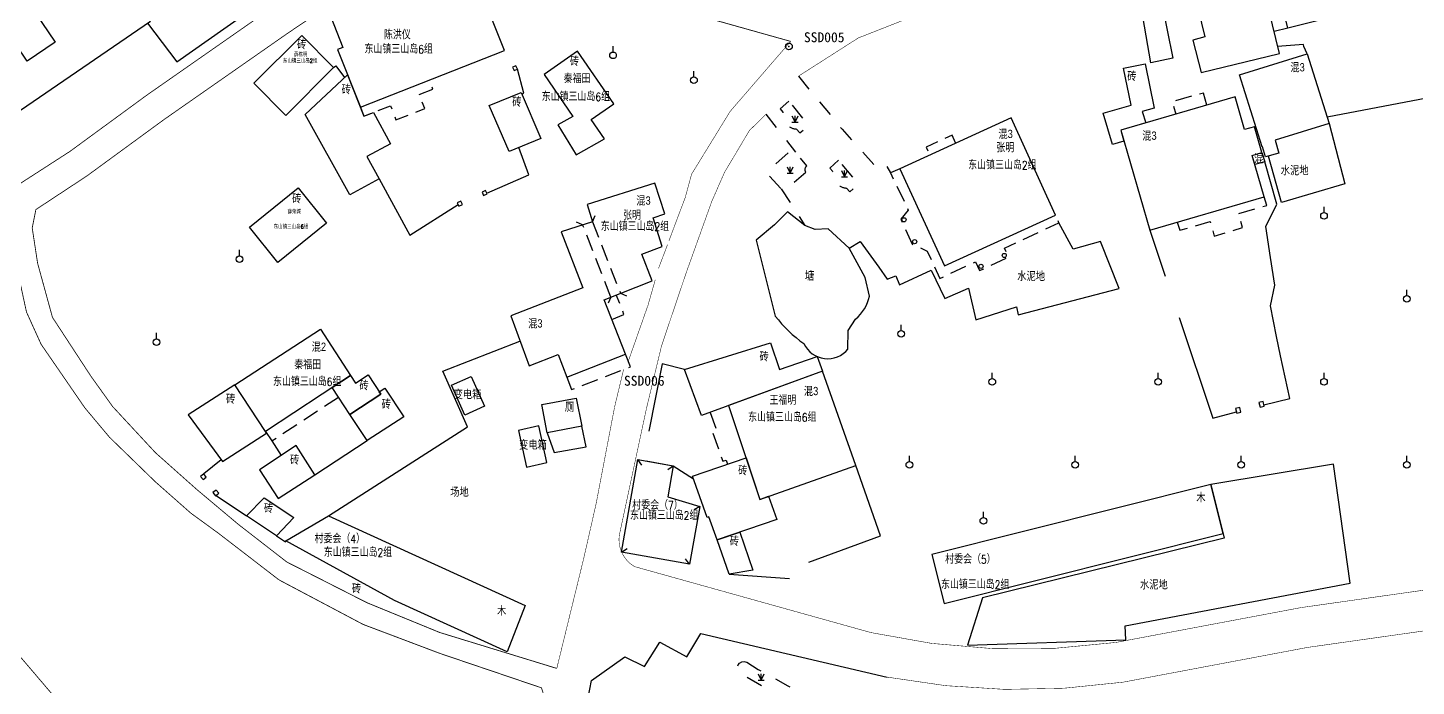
# Model space of a CAD drawing. Header units: millimetres. Extents: x 21943 to 23516, y 12107 to 14027.
# Drawn here: x 22723.1 to 22890.5, y 13049.6 to 13129 of the extents above; entities that cross this region are included whole.
import ezdxf
from ezdxf.enums import TextEntityAlignment as Align

# ---------------------------------------------------------------- set-up
doc = ezdxf.new("R2010")
doc.units = ezdxf.units.MM
for name, pattern in [('B10012', [0]), ('X2', [10, 8, -2]), ('X5', [3, 2, -1]), ('X6', [4, 2, -2])]:
    doc.linetypes.add(name, pattern=pattern)
for name, color, linetype in [('$TD_AUDIT_GENERATED_(2B2)', 221, 'Continuous'), ('$TD_AUDIT_GENERATED_(2B3)', 4, 'X6'), ('$TD_AUDIT_GENERATED_(2B4)', 7, 'wq'), ('$TD_AUDIT_GENERATED_(2B5)', 2, 'Continuous'), ('$TD_AUDIT_GENERATED_(2B7)', 7, 'Continuous'), ('$TD_AUDIT_GENERATED_(2BA)', 7, 'Continuous'), ('$TD_AUDIT_GENERATED_(2BB)', 4, 'Continuous'), ('$TD_AUDIT_GENERATED_(2BE)', 6, 'Continuous'), ('$TD_AUDIT_GENERATED_(2C2)', 7, 'Continuous'), ('$TD_AUDIT_GENERATED_(2C3)', 2, 'Continuous'), ('$TD_AUDIT_GENERATED_(2C8)', 6, 'Continuous'), ('KZD', 1, 'Continuous'), ('ZBTZ', 3, 'Continuous')]:
    doc.layers.add(name, color=color, linetype=linetype)
doc.styles.add('$TD_AUDIT_GENERATED_(2CC)', font='simhei.ttf')
doc.styles.add('HZ', font='rs.shx', dxfattribs={"width": 0.8, "bigfont": 'hztxt.shx'})
doc.styles.get("Standard").update_dxf_attribs({"font": 'arial.ttf'})
doc.linetypes.add('10422', pattern='A,1,[150,AAA.SHX,S=1,R=0,X=0,Y=1],2,[177,AAA.SHX,S=1,R=0,X=0,Y=0.8],1', length=4)
doc.linetypes.add('1161', pattern='A,0,[149,AAA.SHX,S=0.15,R=0,X=0,Y=0],-1.6', length=1.6)
doc.linetypes.add('443', pattern='A,9.4,[169,AAA.SHX,S=1,R=0,X=0,Y=0.15],0.6', length=10)
doc.linetypes.add('wq', pattern='A,5.4,[169,AAA.SHX,S=1,R=0,X=0,Y=-1.15],0.6', length=6)

# ---------------------------------------------------------------- blocks, each defined once
blk = doc.blocks.new('gc124')
for p, q in [((-0.75, 1.5), (0, 0)), ((-0.75, 0), (0.75, 0)), ((0, 0), (0, 1.5)), ((0, 0), (0.75, 1.5))]:
    blk.add_line(p, q)
blk = doc.blocks.new('gc170')
at = {"linetype": 'Continuous'}
blk.add_circle((0, 0), 0.5, dxfattribs=at)
blk = doc.blocks.new('921001')
blk.add_line((0, 0.8), (0, 2.2))
blk.add_circle((0, 0), 0.8)
blk = doc.blocks.new('gc117')
blk.add_circle((0, 0), 0.8)
blk.add_point((0, 0))

msp = doc.modelspace()

# ---------------------------------------------------------------- linework, layer by layer
at = {"layer": '$TD_AUDIT_GENERATED_(2B2)', "linetype": 'Continuous', "flags": 128}
for points in [[(22710.51, 13128.41), (22718.5, 13116.53), (22737.89, 13129.79), (22729.94, 13141.49), (22720.91, 13135.41), (22726.4, 13127.26), (22723.02, 13124.95), (22717.52, 13133.13)], [(22880.58, 13141.09), (22882.96, 13130.9), (22875.04, 13128.93), (22872.62, 13139.24)], [(22863.41, 13134.66), (22865.04, 13127.89), (22863.59, 13127.48), (22864.59, 13123.59), (22874.04, 13125.87), (22871.06, 13138.1), (22866.93, 13137.08), (22867.28, 13135.62)], [(22855.9, 13133.83), (22858.76, 13134.42), (22859.26, 13131.97), (22859.81, 13132.05), (22861.19, 13125.32), (22858.52, 13124.77), (22857.43, 13131.25), (22856.46, 13131.09)], [(22756.14, 13128.06), (22750.37, 13122.31), (22754.22, 13118.42), (22759.97, 13124.18)], [(22877.39, 13125.85), (22880.04, 13117.44), (22873.54, 13115.43), (22873.97, 13113.86), (22872.38, 13113.41), (22872, 13114.63), (22871.96, 13114.62), (22869.22, 13123.32)], [(22782.16, 13124.01), (22781.96, 13124.41), (22781.57, 13124.22), (22781.76, 13123.83)], [(22857.84, 13124.63), (22858.94, 13119.3), (22857.51, 13118.89), (22857.92, 13117.51), (22854.9, 13116.63), (22855.28, 13115.31), (22853.92, 13114.92), (22852.8, 13118.68), (22856.15, 13119.66), (22855.24, 13124.1)], [(22782.59, 13121.2), (22784.97, 13115.65), (22781.14, 13114.07), (22778.76, 13119.62)], [(22868.71, 13120.64), (22854.9, 13116.63), (22858.4, 13104.58), (22872.21, 13108.59), (22870.76, 13113.6), (22871.93, 13113.94), (22871.03, 13117.06), (22869.85, 13116.72)], [(22841.68, 13118.14), (22828.25, 13112), (22833.66, 13100.3), (22847.04, 13106.4)], [(22871.08, 13112.49), (22870.76, 13113.6), (22871.93, 13113.94), (22872.27, 13112.84)], [(22749.83, 13104.95), (22755.7, 13109.69), (22759.12, 13105.44), (22753.25, 13100.71)], [(22775.09, 13107.47), (22775.51, 13107.67), (22775.32, 13108.07), (22774.9, 13107.88)], [(22748.06, 13085.96), (22758.39, 13092.67), (22762.02, 13087.09), (22751.77, 13080.34)], [(22802.31, 13087.8), (22812.67, 13091.02), (22813.77, 13087.8), (22818.31, 13089.38), (22818.93, 13087.59), (22804.37, 13082.27)], [(22762.02, 13087.09), (22762.64, 13086.14), (22764.16, 13087.15), (22765.69, 13084.84), (22761.95, 13082.38), (22760.57, 13084.47), (22759.81, 13085.64)], [(22776.56, 13086.96), (22778.17, 13083.36), (22775.83, 13082.3), (22774.21, 13085.91)], [(22822.95, 13076.23), (22818.93, 13087.59), (22807.62, 13083.46), (22811.4, 13072.14)], [(22742.45, 13082.32), (22746.58, 13076.69), (22751.89, 13080.14), (22751.77, 13080.34), (22748.06, 13085.96)], [(22761.95, 13082.38), (22765.69, 13084.84), (22765.5, 13085.12), (22766.18, 13085.56), (22768.46, 13082.1), (22764.04, 13079.22)], [(22785.09, 13083.56), (22789.24, 13084.35), (22789.92, 13080.97), (22785.73, 13080.18)], [(22871.57, 13083.8), (22871.72, 13083.25), (22872.22, 13083.38), (22872.07, 13083.93)], [(22783.23, 13076.03), (22785.68, 13076.58), (22784.73, 13080.99), (22782.28, 13080.43)], [(22751.05, 13075.71), (22753.29, 13072.23), (22757.72, 13075.11), (22755.48, 13078.62)], [(22803.26, 13074.93), (22809.73, 13077.15), (22811.4, 13072.14), (22812.44, 13072.51), (22813.42, 13069.73), (22806.23, 13067.26), (22805.25, 13070.04), (22805.03, 13069.97)], [(22744.32, 13075.22), (22743.93, 13074.91), (22744.24, 13074.52), (22744.63, 13074.83)], [(22745.83, 13073.27), (22745.43, 13072.97), (22745.74, 13072.57), (22746.13, 13072.88)], [(22753.1, 13067.76), (22749.5, 13070.14), (22751.6, 13072.33), (22755.2, 13069.95)], [(22754.22, 13067.16), (22759.35, 13070.16), (22783.09, 13059.35), (22780.93, 13053.76), (22767.34, 13059.95)]]:
    msp.add_lwpolyline(points, close=True, dxfattribs=at)
for points, elevation in [([(22763.21, 13119.41), (22780.58, 13126.26), (22776.68, 13136.06), (22765.82, 13131.83), (22765.13, 13133.62), (22759.27, 13131.21), (22761.1, 13126.6), (22760.45, 13126.35)], 9.64), ([(22788.85, 13118.29), (22787.03, 13117.28), (22789.25, 13113.66), (22792.66, 13115.58), (22791.03, 13117.92), (22793.77, 13119.83), (22789.38, 13126.15), (22785.37, 13123.33)], 2.48), ([(22778.07, 13108.77), (22778.49, 13108.96), (22778.3, 13109.36), (22777.89, 13109.17)], 2.44), ([(22868.76, 13083.1), (22868.9, 13082.54), (22869.4, 13082.67), (22869.27, 13083.22)], -0.36), ([(22796.69, 13076.94), (22800.95, 13076.18), (22800.28, 13072.43), (22804.13, 13071.3), (22802.89, 13064.33), (22794.72, 13065.78)], 12.12), ([(22832.12, 13065.51), (22833.6, 13059.61), (22867.26, 13068.03), (22865.78, 13073.93)], 11.62), ([(22806.23, 13067.26), (22808.96, 13068.19), (22810.56, 13063.61), (22807.67, 13063.14)], 13.11)]:
    msp.add_lwpolyline(points, close=True, dxfattribs=dict(at, elevation=elevation))
at = {"layer": '$TD_AUDIT_GENERATED_(2B2)', "linetype": 'Continuous', "elevation": 1.74}
msp.add_lwpolyline([(22756.56, 13118.53), (22761.65, 13123.32), (22763.63, 13118.34), (22764.8, 13118.79), (22766.85, 13115), (22764.01, 13113.46), (22765.47, 13110.78), (22761.94, 13108.84), (22756.56, 13118.53)], dxfattribs=at)
at = {"layer": '$TD_AUDIT_GENERATED_(2B2)', "linetype": 'X6', "flags": 128}
for points, elevation in [([(22814.89, 13120.15), (22813.83, 13119.2), (22814.15, 13118.8, 0.443179), (22815.82, 13116.78), (22816.21, 13116.32), (22817.28, 13117.26)], 19.16), ([(22816.92, 13111.59, -0.345845), (22817.04, 13112.35), (22815.69, 13113.98, -0.509889), (22814.9, 13114.01), (22812.55, 13111.92, -0.509889), (22812.48, 13111.14), (22813.94, 13109.59, -0.345845), (22814.71, 13109.63)], 17.92), ([(22820.89, 13113.02), (22819.84, 13112.06), (22820.17, 13111.66, 0.443179), (22821.85, 13109.66), (22822.25, 13109.21), (22823.31, 13110.16)], 18.8)]:
    msp.add_lwpolyline(points, format="xyb", close=True, dxfattribs=dict(at, elevation=elevation))
at = {"layer": '$TD_AUDIT_GENERATED_(2B2)', "linetype": 'Continuous'}
msp.add_lwpolyline([(22787.06, 13089.6), (22788.1, 13086.89), (22795.17, 13089.66), (22792.6, 13096.21), (22798.42, 13098.49), (22797.17, 13101.68), (22799.61, 13102.64), (22798.51, 13106.09), (22799.94, 13106.54), (22798.71, 13110.25), (22790.55, 13107.68), (22791.2, 13105.6), (22787.42, 13104.39), (22790.03, 13097.62), (22781.36, 13094.27), (22783.55, 13088.24), (22787.06, 13089.6)], dxfattribs=at)
at = {"layer": '$TD_AUDIT_GENERATED_(2B2)', "linetype": '10422', "flags": 128}
msp.add_lwpolyline([(22814.72, 13106.78), (22813.16, 13105.25), (22810.93, 13103.39), (22813.25, 13094.24, 0.077856), (22816.71, 13090.91, 0.554976), (22822.01, 13090.26), (22822.02, 13092.51), (22822.94, 13093.87, 0.173818), (22824.6, 13096.65), (22824.08, 13098.88), (22822.14, 13102.42), (22819.63, 13104.73), (22818.04, 13104.66), (22816.8, 13105.16)], format="xyb", close=True, dxfattribs=at)
at = {"layer": '$TD_AUDIT_GENERATED_(2B2)', "color": 2, "linetype": '1161', "elevation": 11.34, "flags": 128}
msp.add_lwpolyline([(22838.23, 13060.28), (22836.41, 13054.59), (22855.54, 13055.22), (22855.46, 13056.92), (22882.57, 13062.05), (22880.57, 13076.4), (22865.79, 13073.93), (22867.39, 13067.47)], close=True, dxfattribs=at)
at = {"layer": '$TD_AUDIT_GENERATED_(2B2)', "linetype": 'X6', "elevation": 3.38, "flags": 128}
msp.add_lwpolyline([(22809.8, 13052.52), (22811.18, 13051.64), (22814.77, 13049.69), (22815.07, 13049.5), (22814.77, 13049.68), (22815.07, 13049.5), (22815.26, 13049.2), (22815.31, 13048.85), (22815.2, 13048.51), (22814.96, 13048.26), (22814.64, 13048.12), (22814.28, 13048.14), (22813.97, 13048.31), (22809.08, 13051.15), (22808.85, 13051.34), (22808.71, 13051.6), (22808.68, 13051.9), (22808.76, 13052.19), (22808.95, 13052.42), (22809.21, 13052.57), (22809.51, 13052.61)], close=True, dxfattribs=at)
at = {"layer": '$TD_AUDIT_GENERATED_(2B3)', "color": 4, "linetype": 'X5', "flags": 128}
for points, elevation in [([(22763.21, 13119.41), (22763.63, 13118.34), (22766.86, 13119.57), (22767.5, 13117.87), (22770.98, 13119.24), (22770.31, 13120.95), (22771.96, 13121.6), (22771.5, 13122.68)], 9.64), ([(22865.29, 13119.65), (22864.87, 13121.12), (22861.11, 13120.06), (22861.55, 13118.56)], 23.42), ([(22861.73, 13105.55), (22862.02, 13104.58), (22865.69, 13105.62), (22866.18, 13103.88), (22869.61, 13104.89), (22869.13, 13106.59), (22872.51, 13107.56), (22872.21, 13108.59)], 21.82), ([(22805.41, 13082.61), (22806.16, 13080.49), (22805.65, 13080.32), (22806.91, 13076.73), (22807.34, 13076.87), (22807.5, 13076.39)], 13.66)]:
    msp.add_lwpolyline(points, dxfattribs=dict(at, elevation=elevation))
for points in [[(22835, 13115.1), (22834.57, 13116.05), (22831.43, 13114.61), (22831.86, 13113.66), (22831.86, 13113.66)], [(22828.25, 13112), (22828.25, 13112), (22827.14, 13111.49), (22829.29, 13107), (22828.39, 13105.91), (22829.77, 13102.92), (22831.57, 13102.07), (22833.09, 13098.77), (22837.39, 13100.79), (22837.89, 13099.72), (22841.37, 13101.33), (22840.87, 13102.41), (22847.46, 13105.49), (22847.04, 13106.4), (22847.04, 13106.4)], [(22793.53, 13093.84), (22795, 13094.42), (22794.08, 13096.79)], [(22788.1, 13086.89), (22788.69, 13085.38), (22795.77, 13088.12), (22795.17, 13089.66)], [(22751.77, 13080.34), (22751.77, 13080.34), (22752.53, 13079.18), (22760.57, 13084.47), (22760.57, 13084.47)]]:
    msp.add_lwpolyline(points, dxfattribs=at)
at = {"layer": '$TD_AUDIT_GENERATED_(2B3)', "linetype": 'X6', "elevation": 17.92, "flags": 128}
msp.add_lwpolyline([(22813.94, 13109.59), (22816.8, 13105.16)], dxfattribs=at)
at = {"layer": '$TD_AUDIT_GENERATED_(2B4)', "linetype": 'wq', "flags": 128}
for points, elevation in [([(22737.54, 13129.55), (22741.08, 13124.88), (22752.83, 13133.17), (22749.38, 13137.04)], 1.68), ([(22759.97, 13124.18), (22760.27, 13124.39), (22761.28, 13122.98)], 1.32), ([(22782.68, 13120.99), (22782.93, 13121.1), (22782.16, 13124.01)], 0.78), ([(22879.79, 13118.23), (22895.18, 13121.2)], 18.79), ([(22778.46, 13109.05), (22778.46, 13109.05), (22783.54, 13111.25), (22782.31, 13114.55)], 1.05), ([(22872.18, 13083.53), (22875.28, 13084.32), (22874.16, 13089.45), (22873.71, 13091.76), (22872.98, 13095.46), (22873.49, 13097.97), (22872.98, 13101.3), (22872.4, 13105.05), (22873.75, 13107.71), (22872.27, 13112.84)], 19.31), ([(22765.47, 13110.78), (22769.18, 13103.98), (22774.99, 13107.68)], 1.05), ([(22861.94, 13094.06), (22866.02, 13081.92), (22868.86, 13082.68)], 21.32), ([(22759.35, 13070.16), (22776.12, 13080.89), (22773.16, 13087.58), (22782.46, 13091.23)], 10.57), ([(22797.67, 13076.8), (22800.94, 13076.2), (22803.38, 13074.61)], 10.81), ([(22817.3, 13064.57), (22825.94, 13067.74), (22822.95, 13076.23)], 11.35), ([(22807.67, 13063.14), (22814.97, 13062.6)], 13.11)]:
    msp.add_lwpolyline(points, dxfattribs=dict(at, elevation=elevation))
for points in [[(22875.04, 13128.93), (22873.4, 13128.53)], [(22877.39, 13125.85), (22876.97, 13126.74), (22876.94, 13126.97), (22873.83, 13126.73)], [(22858.4, 13104.58), (22860.26, 13099.05)], [(22802.31, 13087.8), (22799.59, 13088.46), (22797.99, 13080.36)], [(22785.73, 13080.18), (22786.6, 13077.81), (22790.44, 13078.47), (22789.92, 13080.97)], [(22752.53, 13079.18), (22753.65, 13077.42)], [(22757.72, 13075.11), (22764.04, 13079.22)], [(22746.44, 13076.9), (22744.32, 13075.22)], [(22745.82, 13072.63), (22749.5, 13070.14)], [(22753.1, 13067.76), (22754.2, 13067.01), (22754.26, 13067.14)]]:
    msp.add_lwpolyline(points, dxfattribs=at)
at = {"layer": '$TD_AUDIT_GENERATED_(2BA)', "linetype": 'B10012'}
for p, q in [((22797.15, 13076.28, 12.12), (22796.69, 13076.94, 12.12)), ((22800.28, 13075.75), (22800.94, 13076.2)), ((22804.13, 13071.3), (22803.45, 13070.88)), ((22794.72, 13065.78), (22795.38, 13066.24)), ((22802.89, 13064.33), (22802.43, 13064.99))]:
    msp.add_line(p, q, dxfattribs=at)
at = {"layer": '$TD_AUDIT_GENERATED_(2BB)', "linetype": 'Continuous', "flags": 128}
for points, const_width, elevation in [([(22816.03, 13123.14), (22823.25, 13127.75), (22831.69, 13131.07), (22838.55, 13135.79), (22842.36, 13137.67), (22867.16, 13152.98), (22870.66, 13154.27), (22874.92, 13155), (22880.21, 13155.04), (22904.99, 13152.02), (22910.64, 13151.02), (22919.22, 13150.93), (22921.39, 13151.17), (22930.38, 13151.35), (22935.59, 13151.68), (22939.64, 13151.59), (22940.99, 13151.49), (22947.1, 13151.06), (22971.19, 13147.44), (22989.37, 13143.04), (22999.94, 13139.99)], 0.06, 3.73), ([(22819.08, 13130.16), (22817.6, 13130.37), (22785.48, 13139.39), (22785.48, 13139.39), (22773.19, 13141.09), (22773.19, 13141.09), (22770.83, 13140.59), (22769.29, 13140.21), (22760.42, 13136.68), (22752.43, 13131.3), (22737.46, 13120.86), (22728.19, 13114.08), (22719.43, 13108.43), (22719.43, 13108.43)], 0.1, 3.86), ([(22815.1, 13127.34), (22807.81, 13118.91), (22803.15, 13111.33), (22802.4, 13108.55)], 0.06, 19.43), ([(22812.12, 13118.55), (22810.13, 13116.6), (22807.12, 13111.55), (22805.58, 13108.03)], 0.06, 18.77), ([(22719.43, 13108.43), (22719.43, 13108.43), (22721, 13103.68), (22722.95, 13094.72), (22724.71, 13090.84), (22729.99, 13083.17), (22732.96, 13079.63), (22738.5, 13074.25), (22742.76, 13070.49), (22746.07, 13068.08), (22753.4, 13062.44)], 0.1, 3.86), ([(22805.58, 13108.03), (22802.45, 13099.3), (22799.52, 13090.6), (22797.72, 13083.13), (22794.55, 13068.34), (22794.55, 13068.34)], 0.06, 18.49), ([(22753.4, 13062.44), (22763.55, 13057.07), (22772.8, 13053.58)], 0.1, 2.68), ([(22772.8, 13053.58), (22785.05, 13049.43), (22785.05, 13049.43), (22785.05, 13049.43), (22785.05, 13049.43), (22785.53, 13047.94)], 0.1, 3.16)]:
    msp.add_lwpolyline(points, dxfattribs=dict(at, const_width=const_width, elevation=elevation))
at = {"layer": '$TD_AUDIT_GENERATED_(2BB)', "linetype": 'X2', "const_width": 0.1, "flags": 128}
for points, elevation in [([(22815.1, 13127.34), (22815.1, 13127.34), (22784.74, 13135.86), (22773.32, 13137.44), (22771.63, 13137.08), (22770.39, 13136.78), (22762.11, 13133.48), (22754.46, 13128.33), (22739.55, 13117.93), (22730.23, 13111.12), (22724.08, 13107.07)], 3.86), ([(22754.35, 13064.59), (22748.51, 13069.12), (22743.48, 13073.34), (22738.5, 13077.77), (22733.34, 13083.33), (22730.73, 13086.97), (22726.08, 13094.08), (22724.29, 13100.61), (22723.64, 13104.86), (22724.08, 13107.07), (22724.08, 13107.07)], 4.1), ([(22786.9, 13051.77), (22772.78, 13056.1), (22764.03, 13059.68), (22754.35, 13064.59)], 2.68)]:
    msp.add_lwpolyline(points, dxfattribs=dict(at, elevation=elevation))
at = {"layer": '$TD_AUDIT_GENERATED_(2BB)', "linetype": 'X6', "flags": 128}
for points, elevation in [([(22816.03, 13123.14), (22821.3, 13116.76), (22825.65, 13111.95), (22826.58, 13112.42), (22827.14, 13111.49)], 18.92), ([(22812.12, 13118.55), (22815.69, 13113.98)], 18.77)]:
    msp.add_lwpolyline(points, dxfattribs=dict(at, elevation=elevation))
at = {"layer": '$TD_AUDIT_GENERATED_(2BB)', "linetype": 'Continuous', "const_width": 0.06, "flags": 128}
for points in [[(22802.4, 13108.55), (22802.4, 13108.55), (22802.4, 13108.55), (22802.4, 13108.55), (22802.4, 13108.55), (22800.42, 13103.3)], [(22800.26, 13102.86), (22799.17, 13099.99)], [(22798.78, 13098.63), (22797.91, 13095.57), (22795.5, 13088.73)], [(22794.96, 13087.81), (22793.87, 13083.28), (22791.63, 13071.56), (22790.14, 13065), (22786.9, 13051.77)]]:
    msp.add_lwpolyline(points, dxfattribs=at)
at = {"layer": '$TD_AUDIT_GENERATED_(2BB)', "linetype": 'X2', "const_width": 0.1, "flags": 128}
msp.add_lwpolyline([(22691.99, 13088.57), (22729.43, 13044.7), (22733.33, 13041.78), (22737.13, 13040.93), (22745.78, 13046.05), (22747.05, 13046.58), (22750.36, 13046.72), (22760.49, 13043.87), (22775.94, 13037.46), (22781.15, 13036.82)], dxfattribs=at)
at = {"layer": '$TD_AUDIT_GENERATED_(2BB)', "linetype": 'Continuous', "const_width": 0.06, "elevation": 11.41, "flags": 128}
for points in [[(22794.55, 13068.34, 0.34415), (22796.28, 13064.04), (22824.78, 13056.09, 0.091005), (22854.33, 13054.9, -0.033834), (22921.81, 13064.47, -0.043743), (22967.06, 13067.18)], [(22790.85, 13045.91), (22790.28, 13046.12), (22791.08, 13050.31), (22795.1, 13053.15), (22797.46, 13052.02), (22799.34, 13054.93), (22802.59, 13053.16), (22804.26, 13055.99), (22826.75, 13050.72, 0.082478), (22855.18, 13050.11, -0.034005), (22922.35, 13059.63), (22938.22, 13060.97, -0.56869), (22941.71, 13056.52), (22941.71, 13056.52)]]:
    msp.add_lwpolyline(points, format="xyb", dxfattribs=at)
at = {"layer": '$TD_AUDIT_GENERATED_(2BB)', "linetype": 'Continuous', "elevation": 12.34, "flags": 128}
msp.add_lwpolyline([(22790.28, 13046.12), (22791.08, 13050.31), (22795.1, 13053.15), (22797.46, 13052.02), (22799.34, 13054.93), (22802.59, 13053.16), (22804.26, 13055.99), (22826.75, 13050.72)], dxfattribs=at)
at = {"layer": '$TD_AUDIT_GENERATED_(2C8)', "linetype": 'X5'}
for p, q in [((22790.02, 13105.22), (22789.29, 13105.54)), ((22791.2, 13105.6), (22791.52, 13106.34)), ((22791.2, 13105.6), (22794.58, 13096.98)), ((22793.43, 13096.53), (22790.02, 13105.22)), ((22794.58, 13096.98), (22795.31, 13096.66)), ((22793.43, 13096.53), (22793.11, 13095.8))]:
    msp.add_line(p, q, dxfattribs=at)
at = {"layer": '测试_(2B1)', "color": 2, "linetype": '1161', "flags": 128}
for points, elevation in [([(22880.04, 13117.44), (22881.94, 13110.19), (22874.31, 13107.93), (22872.72, 13113.5)], 19.04), ([(22822.14, 13102.42), (22823.47, 13103.23), (22825.73, 13100.13), (22826.74, 13098.7), (22827.77, 13099.08), (22828.21, 13098.01), (22832.05, 13099.78), (22833.7, 13096.34), (22836.56, 13097.58), (22837.43, 13093.8), (22842.35, 13095.34), (22842.55, 13094.37), (22854.71, 13097.55), (22852.47, 13103.24), (22849.16, 13102.28), (22847.46, 13105.49)], 17.95)]:
    msp.add_lwpolyline(points, dxfattribs=dict(at, elevation=elevation))

# ---------------------------------------------------------------- block references
at = {"layer": '$TD_AUDIT_GENERATED_(2BE)', "linetype": 'Continuous', "xscale": 0.5, "yscale": 0.5}
for p in [(22828.77, 13105.84), (22830.05, 13103.21), (22838.05, 13100.23), (22840.86, 13101.54)]:
    msp.add_blockref('gc170', p, dxfattribs=at)
at = {"layer": 'KZD', "linetype": 'Continuous', "xscale": 0.5, "yscale": 0.5}
msp.add_blockref('gc117', (22814.9, 13126.74), dxfattribs=at)
at = {"layer": 'ZBTZ', "linetype": 'Continuous', "xscale": 0.5, "yscale": 0.5, "zscale": 0.5}
for p in [(22793.68, 13125.66), (22803.44, 13122.66), (22879.42, 13106.31), (22748.64, 13101.1), (22889.42, 13096.31), (22738.64, 13091.1), (22828.44, 13092.09), (22839.42, 13086.31), (22859.42, 13086.31), (22879.42, 13086.31), (22829.42, 13076.31), (22849.42, 13076.31), (22869.42, 13076.31), (22889.42, 13076.31), (22838.34, 13069.56)]:
    msp.add_blockref('921001', p, dxfattribs=at)
at = {"layer": 'ZBTZ', "linetype": 'Continuous', "xscale": 0.5, "yscale": 0.5}
for p in [(22815.63, 13117.6), (22815.05, 13111.47), (22821.59, 13111.03), (22811.54, 13050.37)]:
    msp.add_blockref('gc124', p, dxfattribs=at)

# ---------------------------------------------------------------- texts
at = {"layer": '$TD_AUDIT_GENERATED_(2B5)', "linetype": '443', "width": 0.8}
for s, p in [('\\M+5D7A9', (22756.13, 13127.02)), ('\\M+5D7A9', (22789.03, 13125.01)), ('\\M+5D7A9', (22856.25, 13123.19)), ('\\M+5BBEC3', (22876.23, 13124.24)), ('\\M+5D7A9', (22761.52, 13121.6)), ('\\M+5D7A9', (22782.09, 13120.1)), ('\\M+5BBEC3', (22841.02, 13116.21)), ('\\M+5BBEC3', (22858.37, 13116)), ('\\M+5BBEC', (22871.55, 13113.24)), ('\\M+5D7A9', (22755.54, 13108.45)), ('\\M+5BBEC3', (22797.35, 13108.18)), ('\\M+5BBEC3', (22784.31, 13093.37)), ('\\M+5D7A9', (22811.91, 13089.4)), ('\\M+5D7A9', (22763.66, 13085.93)), ('\\M+5BBEC3', (22817.56, 13085.22)), ('\\M+5D7A9', (22747.57, 13084.3)), ('\\M+5D7A9', (22766.34, 13083.67)), ('\\M+5D7A9', (22755.29, 13076.97)), ('\\M+5D7A9', (22809.33, 13075.68)), ('\\M+5C4BE', (22864.58, 13072.41)), ('\\M+5D7A9', (22752.13, 13071.11)), ('\\M+5D7A9', (22808.32, 13067.17)), ('\\M+5D7A9', (22762.75, 13061.44)), ('\\M+5C4BE', (22780.25, 13058.76))]:
    msp.add_text(s, height=1, dxfattribs=at).set_placement(p, align=Align.MIDDLE)
msp.add_text('\\M+5BBEC2', height=1, dxfattribs=at).set_placement((22759.08, 13090.54), align=Align.MIDDLE_RIGHT)
at = {"layer": '$TD_AUDIT_GENERATED_(2B7)', "linetype": 'Continuous', "style": 'HZ', "width": 0.8}
for s, height, p in [('\\M+5B3C2\\M+5BAE9\\M+5D2C7', 1, (22767.67, 13128.23)), ('\\M+5D1A6\\M+5B6B0\\M+5C3F7', 0.5, (22756.01, 13125.82)), ('\\M+5C7D8\\M+5B8A3\\M+5CCEF', 1, (22789.34, 13122.95)), ('\\M+5D5C5\\M+5C3F7', 1, (22840.98, 13114.6)), ('\\M+5D1A6\\M+5C8D9\\M+5B3C7', 0.5, (22755.24, 13106.87)), ('\\M+5D5C5\\M+5C3F7', 1, (22795.98, 13106.46)), ('\\M+5C7D8\\M+5B8A3\\M+5CCEF', 1, (22756.87, 13088.46)), ('\\M+5CDF5\\M+5B8A3\\M+5C3F7', 1, (22814.17, 13084.17)), ('\\M+5B4E5\\M+5CEAF\\M+5BBE1\\M+5A3A87\\M+5A3A9', 1, (22799.04, 13071.54)), ('\\M+5B4E5\\M+5CEAF\\M+5BBE1\\M+5A3A84\\M+5A3A9', 1, (22760.73, 13067.5)), ('\\M+5B4E5\\M+5CEAF\\M+5BBE1\\M+5A3A85\\M+5A3A9', 1, (22836.78, 13065.03))]:
    msp.add_text(s, height=height, dxfattribs=at).set_placement(p, align=Align.MIDDLE)
at = {"layer": '$TD_AUDIT_GENERATED_(2C2)', "linetype": 'Continuous', "style": 'HZ', "width": 0.8}
for s, height, p in [('\\M+5B6AB\\M+5C9BD\\M+5D5F2\\M+5C8FD\\M+5C9BD\\M+5B5BA6\\M+5D7E9', 1, (22767.83, 13126.39)), ('\\M+5B6AB\\M+5C9BD\\M+5D5F2\\M+5C8FD\\M+5C9BD\\M+5B5BA2\\M+5D7E9', 0.5, (22755.95, 13125)), ('\\M+5B6AB\\M+5C9BD\\M+5D5F2\\M+5C8FD\\M+5C9BD\\M+5B5BA6\\M+5D7E9', 1, (22789.2, 13120.65)), ('\\M+5B6AB\\M+5C9BD\\M+5D5F2\\M+5C8FD\\M+5C9BD\\M+5B5BA2\\M+5D7E9', 1, (22840.63, 13112.42)), ('\\M+5B6AB\\M+5C9BD\\M+5D5F2\\M+5C8FD\\M+5C9BD\\M+5B5BA6\\M+5D7E9', 0.5, (22754.84, 13105.02)), ('\\M+5B6AB\\M+5C9BD\\M+5D5F2\\M+5C8FD\\M+5C9BD\\M+5B5BA2\\M+5D7E9', 1, (22796.32, 13105.01)), ('\\M+5B6AB\\M+5C9BD\\M+5D5F2\\M+5C8FD\\M+5C9BD\\M+5B5BA6\\M+5D7E9', 1, (22756.8, 13086.31)), ('\\M+5B6AB\\M+5C9BD\\M+5D5F2\\M+5C8FD\\M+5C9BD\\M+5B5BA6\\M+5D7E9', 1, (22814.09, 13082.02)), ('\\M+5B6AB\\M+5C9BD\\M+5D5F2\\M+5C8FD\\M+5C9BD\\M+5B5BA2\\M+5D7E9', 1, (22799.85, 13070.2)), ('\\M+5B6AB\\M+5C9BD\\M+5D5F2\\M+5C8FD\\M+5C9BD\\M+5B5BA2\\M+5D7E9', 1, (22762.92, 13065.73)), ('\\M+5B6AB\\M+5C9BD\\M+5D5F2\\M+5C8FD\\M+5C9BD\\M+5B5BA2\\M+5D7E9', 1, (22837.35, 13061.86))]:
    msp.add_text(s, height=height, dxfattribs=at).set_placement(p, align=Align.MIDDLE_CENTER)
at = {"layer": '$TD_AUDIT_GENERATED_(2C3)', "linetype": '443', "width": 0.8}
for s, p in [('\\M+5CBAE\\M+5C4E0\\M+5B5D8', (22875.88, 13111.84)), ('\\M+5CCC1', (22817.39, 13099.16)), ('\\M+5CBAE\\M+5C4E0\\M+5B5D8', (22844.1, 13099.09)), ('\\M+5B1E4\\M+5B5E7\\M+5CFE4', (22776.13, 13084.86)), ('\\M+5B2DE', (22788.43, 13083.3)), ('\\M+5B1E4\\M+5B5E7\\M+5CFE4', (22784.03, 13078.78)), ('\\M+5B3A1\\M+5B5D8', (22775.17, 13073.09)), ('\\M+5CBAE\\M+5C4E0\\M+5B5D8', (22858.91, 13061.92))]:
    msp.add_text(s, height=1, dxfattribs=at).set_placement(p, align=Align.MIDDLE)
at = {"layer": 'KZD', "linetype": 'Continuous', "style": '$TD_AUDIT_GENERATED_(2CC)'}
for s, p in [('SSD005', (22819.15, 13127.84)), ('SSD006', (22797.45, 13086.44))]:
    msp.add_text(s, height=1.2, dxfattribs=at).set_placement(p, align=Align.MIDDLE)

doc.saveas('drawing.dxf')
